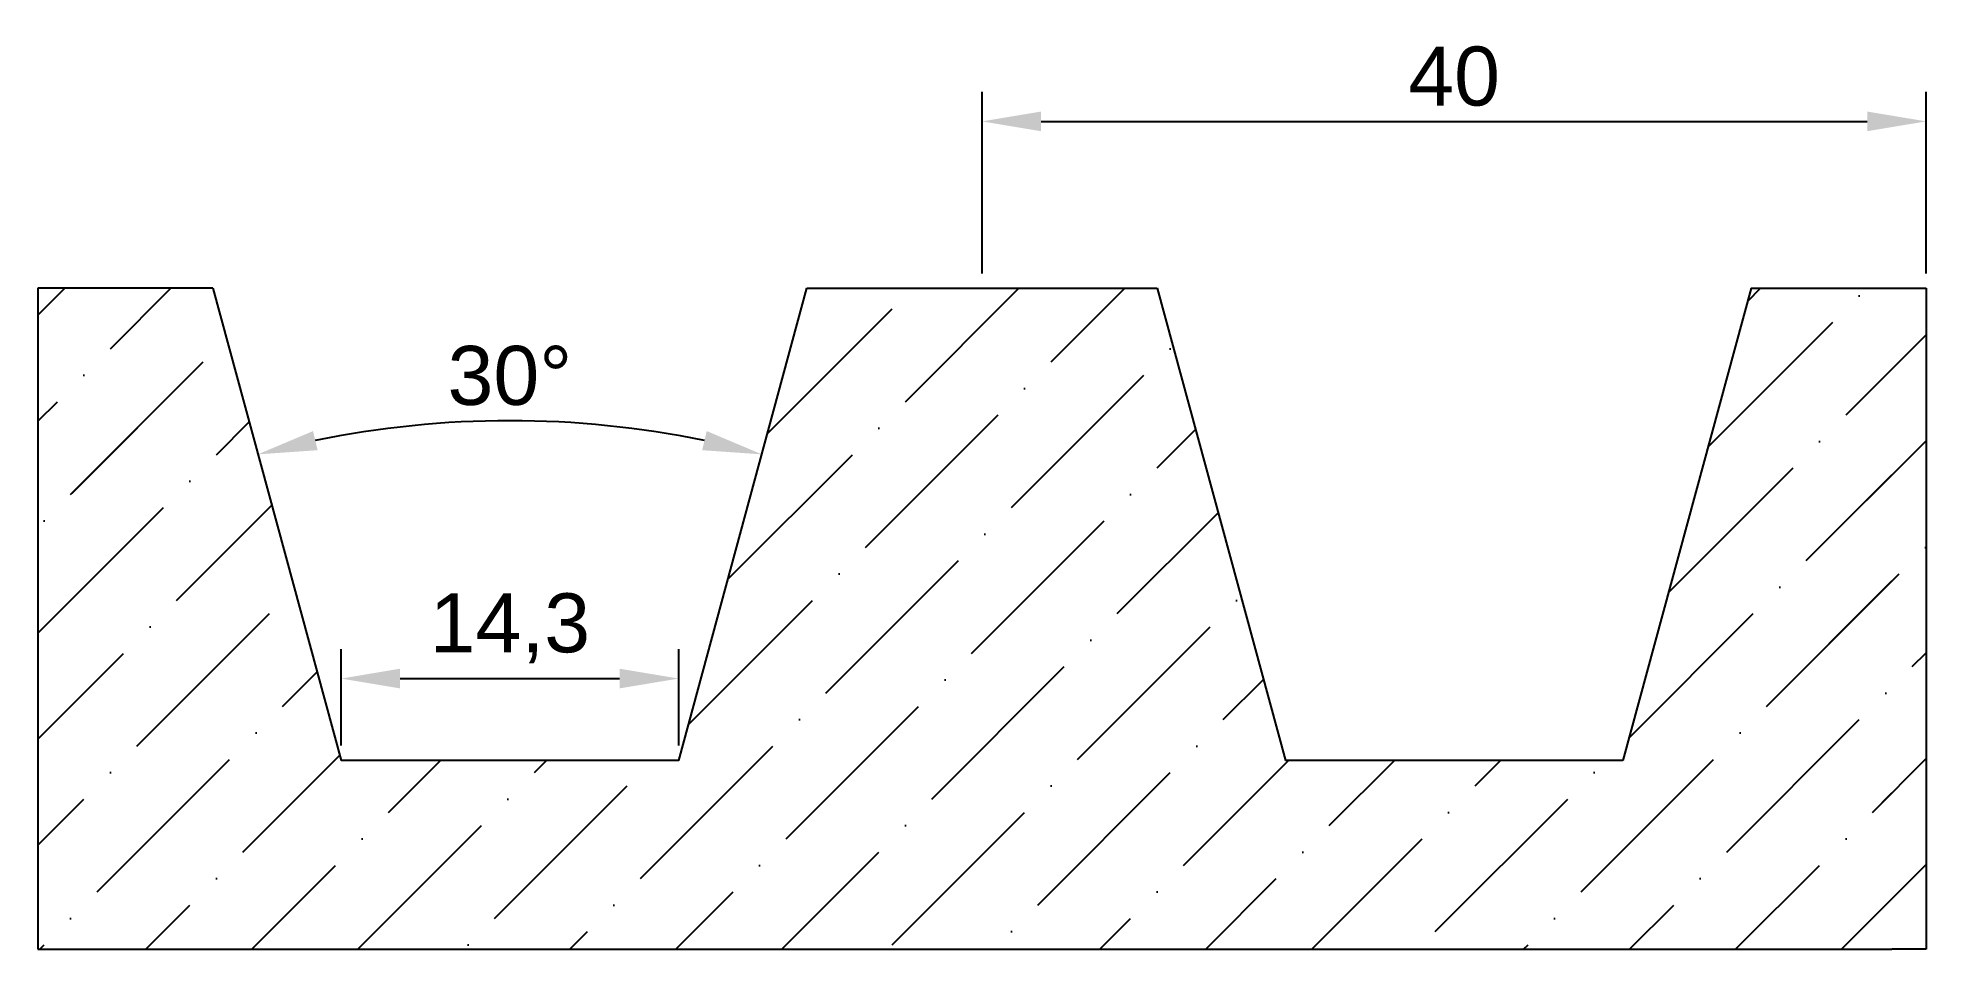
# Model space of a CAD drawing. Header units: millimetres. Extents: x 2028.7 to 2108.7, y 1997.4 to 2036.
import ezdxf

# ---------------------------------------------------------------- set-up
doc = ezdxf.new("R2010")
doc.units = ezdxf.units.MM
doc.styles.get("Standard").update_dxf_attribs({"font": 'arial.ttf'})
doc.dimstyles.new('ISO-25', dxfattribs={"dimtxt": 2.5, "dimasz": 2.5, "dimexe": 1.25, "dimexo": 0.625, "dimtad": 1, "dimtxsty": 'Standard', "dimcen": 2.5, "dimadec": 0, "dimazin": 0, "dimtfac": 1, "dimtmove": 0, "dimatfit": 3, "dimfxl": 1, "dimarcsym": 0})

# ---------------------------------------------------------------- blocks, each defined once
blk = doc.blocks.new('*D2')
at = {"color": 0, "lineweight": -2, "transparency": 16777216}
for p, q in [((2068.711, 2025.989), (2068.711, 2033.687)), ((2108.711, 2025.989), (2108.711, 2033.687)), ((2071.211, 2032.437), (2106.211, 2032.437))]:
    blk.add_line(p, q, dxfattribs=at)
at = {"color": 0, "transparency": 16777216}
for points in [[(2071.211, 2032.854), (2071.211, 2032.021), (2068.711, 2032.437)], [(2106.211, 2032.854), (2106.211, 2032.021), (2108.711, 2032.437)]]:
    blk.add_solid(points, dxfattribs=at)
at = {"layer": 'Defpoints', "color": 0, "transparency": 16777216}
for p in [(2108.711, 2032.437), (2068.711, 2025.364), (2108.711, 2025.364)]:
    blk.add_point(p, dxfattribs=at)
at = {"color": 0, "transparency": 16777216, "insert": (2088.711, 2034.339), "char_height": 2.5, "attachment_point": 5}
blk.add_mtext('40', dxfattribs=at)
blk = doc.blocks.new('*D3')
at = {"color": 0, "lineweight": -2, "transparency": 16777216}
for p, q in [((2041.561, 2005.989), (2041.561, 2010.081)), ((2055.861, 2005.989), (2055.861, 2010.081)), ((2044.061, 2008.831), (2053.361, 2008.831))]:
    blk.add_line(p, q, dxfattribs=at)
at = {"color": 0, "transparency": 16777216}
for points in [[(2044.061, 2009.248), (2044.061, 2008.415), (2041.561, 2008.831)], [(2053.361, 2009.248), (2053.361, 2008.415), (2055.861, 2008.831)]]:
    blk.add_solid(points, dxfattribs=at)
at = {"layer": 'Defpoints', "color": 0, "transparency": 16777216}
for p in [(2055.861, 2008.831), (2041.561, 2005.364), (2055.861, 2005.364)]:
    blk.add_point(p, dxfattribs=at)
at = {"color": 0, "transparency": 16777216, "insert": (2048.711, 2010.959), "char_height": 2.5, "attachment_point": 5}
blk.add_mtext('14,3', dxfattribs=at)
blk = doc.blocks.new('*D4')
at = {"color": 0, "lineweight": -2, "transparency": 16777216}
blk.add_arc((2048.711, 1979.058), 40.697, 78.31456, 101.68544, dxfattribs=at)
at = {"color": 0, "transparency": 16777216}
for points in [[(2040.565, 2018.506), (2040.371, 2019.316), (2038.036, 2018.33)], [(2057.05, 2019.316), (2056.856, 2018.506), (2059.385, 2018.33)]]:
    blk.add_solid(points, dxfattribs=at)
at = {"layer": 'Defpoints', "color": 0, "transparency": 16777216}
for p in [(2036.125, 2025.364), (2061.297, 2025.364), (2052.306, 2019.596), (2041.561, 2005.364), (2055.861, 2005.364)]:
    blk.add_point(p, dxfattribs=at)
at = {"color": 0, "transparency": 16777216, "insert": (2048.711, 2021.657), "char_height": 2.5, "attachment_point": 5}
blk.add_mtext('30°', dxfattribs=at)

msp = doc.modelspace()

# ---------------------------------------------------------------- hatches: boundary and pattern name
at = {"true_color": 0xc8c92d}
h = msp.add_hatch(dxfattribs=at)
h.set_pattern_fill('ANSI36', color=52)
h.paths.add_polyline_path([(2076.125, 2025.364), (2061.297, 2025.364), (2055.861, 2005.364), (2041.561, 2005.364), (2036.125, 2025.364), (2028.711, 2025.364), (2028.711, 1997.364), (2030.163, 1997.364), (2107.258, 1997.364), (2108.711, 1997.364), (2108.711, 2025.364), (2101.297, 2025.364), (2095.861, 2005.364), (2081.561, 2005.364)])
h = msp.add_hatch(dxfattribs=at)
h.set_pattern_fill('ANSI36', color=52)
h.paths.add_polyline_path([(2107.258, 1997.364), (2107.258, 2025.364), (2101.297, 2025.364), (2095.861, 2005.364), (2081.561, 2005.364), (2076.125, 2025.364), (2061.297, 2025.364), (2055.861, 2005.364), (2041.561, 2005.364), (2036.125, 2025.364), (2030.163, 2025.364), (2030.163, 1997.364)])

# ---------------------------------------------------------------- linework, layer by layer
for p, q in [((2036.125, 2025.364), (2028.711, 2025.364)), ((2028.711, 2025.364), (2028.711, 1997.364)), ((2036.125, 2025.364), (2030.163, 2025.364)), ((2036.125, 2025.364), (2030.163, 2025.364)), ((2036.125, 2025.364), (2041.561, 2005.364)), ((2055.861, 2005.364), (2061.297, 2025.364)), ((2061.297, 2025.364), (2076.125, 2025.364)), ((2076.125, 2025.364), (2081.561, 2005.364)), ((2101.297, 2025.364), (2095.861, 2005.364)), ((2101.297, 2025.364), (2107.258, 2025.364)), ((2101.297, 2025.364), (2108.711, 2025.364)), ((2108.711, 2025.364), (2108.711, 1997.364)), ((2055.861, 2005.364), (2041.561, 2005.364)), ((2095.861, 2005.364), (2081.561, 2005.364)), ((2028.711, 1997.364), (2030.163, 1997.364)), ((2030.163, 1997.364), (2107.258, 1997.364)), ((2108.711, 1997.364), (2107.258, 1997.364))]:
    msp.add_line(p, q)

# ---------------------------------------------------------------- dimensions: what is measured, and where the dimension line sits
for base, p1, p2, picture, middle in [((2108.711, 2032.437), (2068.711, 2025.364), (2108.711, 2025.364), '*D2', (2088.711, 2034.339)), ((2055.861, 2008.831), (2041.561, 2005.364), (2055.861, 2005.364), '*D3', (2048.711, 2010.959))]:
    dim = msp.add_linear_dim(base=base, p1=p1, p2=p2, dimstyle='ISO-25')
    dim.commit()
    dim.dimension.update_dxf_attribs({"geometry": picture, "text_midpoint": middle})
dim = msp.add_angular_dim_2l(base=(2052.306, 2019.596), line1=((2055.861, 2005.364), (2061.297, 2025.364)), line2=((2036.125, 2025.364), (2041.561, 2005.364)), dimstyle='ISO-25')
dim.commit()
dim.dimension.update_dxf_attribs({"geometry": '*D4', "text_midpoint": (2048.711, 2021.657)})

doc.saveas('drawing.dxf')
